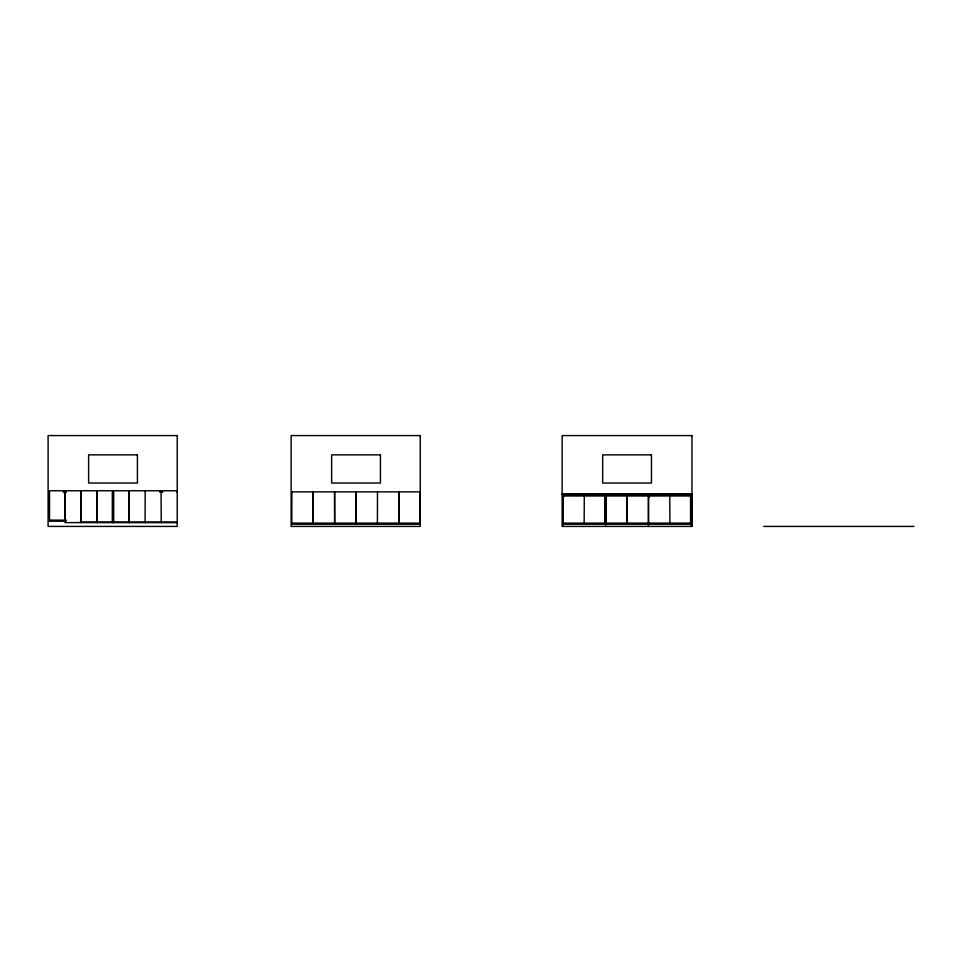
<?xml version="1.0" encoding="UTF-8"?>
<svg xmlns="http://www.w3.org/2000/svg" width="962" height="962" viewBox="0 0 962 962"><rect width="100%" height="100%" fill="white"/><g stroke="black" fill="none" stroke-linecap="round" stroke-linejoin="round"><path stroke-width="1.44" d="M177.273 490.764L48.773 490.764L48.773 491.438M63.432 491.438L66.354 491.438M159.692 491.438L162.614 491.438M420.25 491.883L291.726 491.883L291.726 492.556M48.846 492.111L49.531 492.111L49.531 520.117M63.432 492.111L66.354 492.111M159.692 492.111L162.614 492.111M176.503 492.111L177.176 492.111M691.979 493.843L562.085 493.843L562.085 494.516L691.979 494.516M562.83 495.189L691.245 495.189M691.173 495.983L562.902 495.983L562.902 523.713L691.173 523.713M604.954 501.19L606.313 501.19M690.548 501.19L691.233 501.19M48.846 520.117L66.354 520.117M48.93 520.719L64.815 520.719L64.815 490.764M66.354 520.791L48.846 520.791L48.93 490.764M80.243 521.993L177.188 521.993M177.188 522.667L64.971 522.594L64.971 490.764M291.799 523.124L420.214 523.124M562.83 523.124L691.245 523.124M291.871 523.713L420.141 523.713L420.141 491.883M420.214 523.797L291.799 523.797L291.871 491.883M562.83 523.797L691.245 523.797M763.744 526.418L913.9 526.418M691.918 494.516L691.918 526.418M691.245 494.516L691.233 526.418M690.548 495.189L690.548 523.124M669.768 495.983L669.913 523.713M649.109 494.516L649.109 497.186M648.508 495.983L648.508 523.713M648.436 494.516L648.424 526.418M627.104 495.983L627.104 523.713M626.959 495.983L626.959 523.713M606.313 494.516L606.313 523.124M605.627 494.516L605.627 526.418M605.555 495.983L605.555 523.713M604.954 494.516L604.954 523.124M584.307 495.983L584.15 523.713M563.504 494.516L563.504 497.186M562.83 494.516L562.83 526.418M398.893 491.883L398.893 523.713M398.737 491.883L398.737 523.713M377.489 491.883L377.405 523.797M356.084 491.883L356.084 523.713M355.928 491.883L355.928 523.713M334.68 491.883L334.68 523.713M334.535 491.883L334.608 523.797M313.275 491.883L313.275 523.713M313.131 491.883L313.131 523.713M161.075 490.764L161.231 522.594M145.178 490.764L145.106 522.667M129.136 490.764L129.136 522.594M128.992 490.764L128.992 522.594M113.696 521.993L113.696 492.111L112.326 492.111L112.326 521.993M113.095 490.764L113.023 522.667M112.951 490.764L112.951 522.594M97.054 490.764L97.054 522.594M96.909 490.764L96.909 522.594M81.012 490.764L80.94 522.667L80.856 490.764M177.236 435.582L48.1 435.582L48.1 526.418L177.236 526.418L177.236 435.582M420.25 435.582L291.125 435.582L291.125 526.418L420.25 526.418L420.25 435.582M691.979 435.582L562.145 435.582L562.145 526.418L691.979 526.418L691.979 435.582M137.41 454.87L88.612 454.87L88.612 483.032L137.41 483.032L137.41 454.87M380.435 454.87L331.637 454.87L331.637 483.032L380.435 483.032L380.435 454.87M651.466 454.87L602.669 454.87L602.669 483.032L651.466 483.032L651.466 454.87"/></g></svg>
